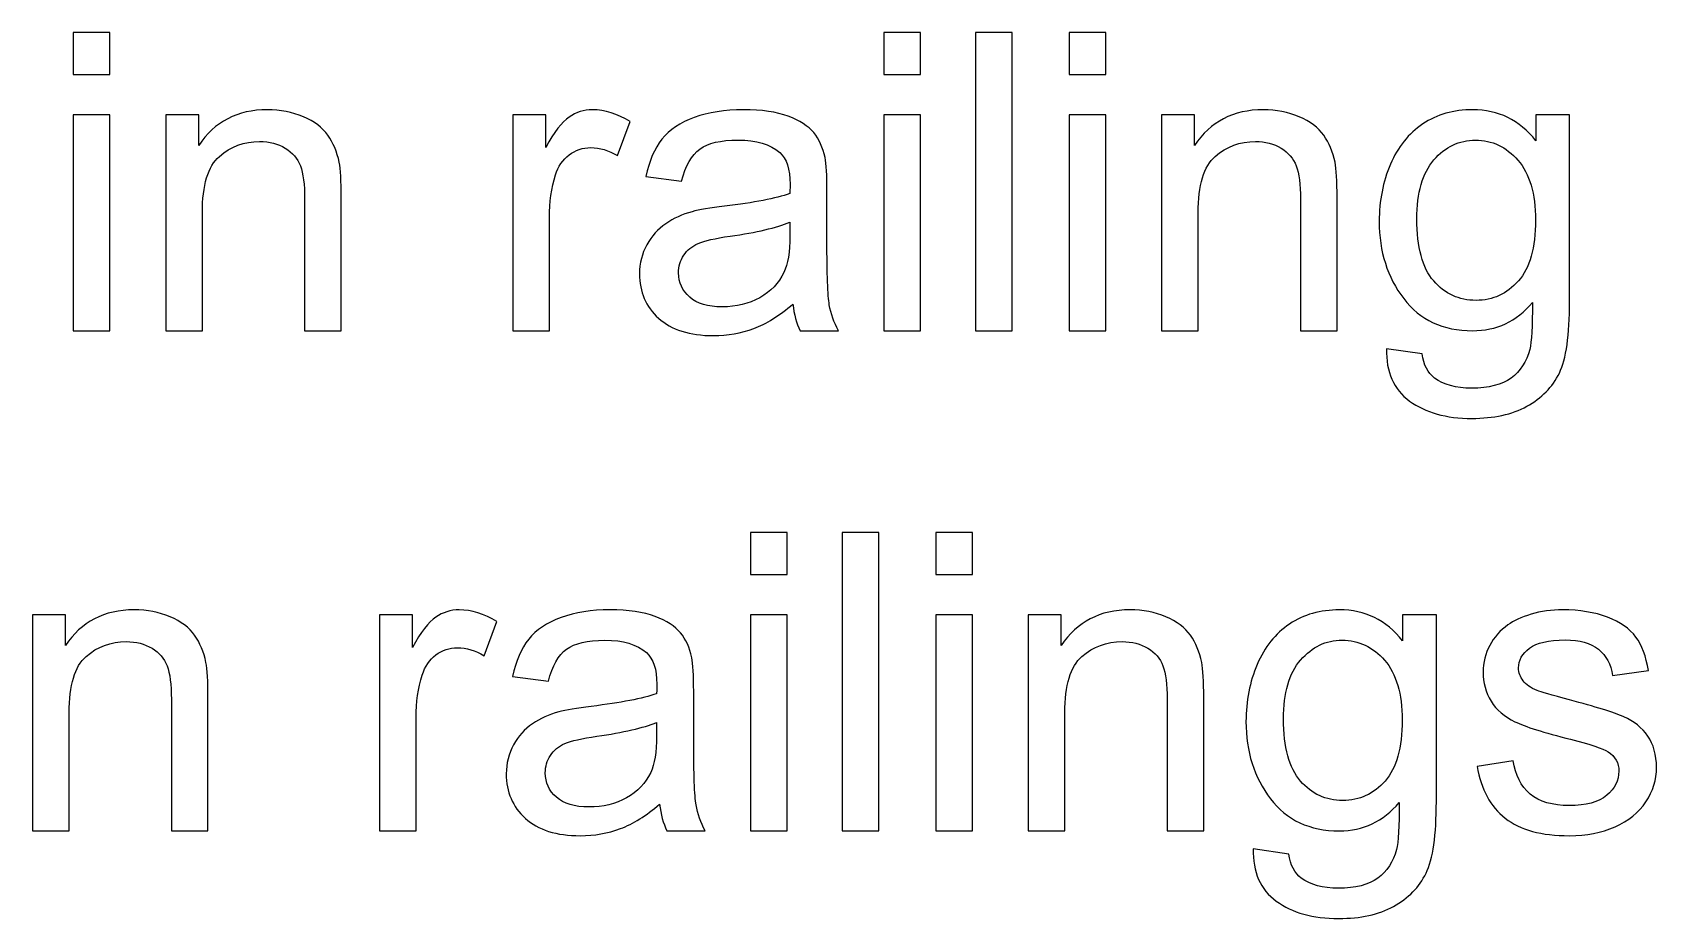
# Model space of a CAD drawing. Header units: centimetres. Extents: x -233 to -82, y 123 to 153.
# Drawn here: x -163.298 to -161.923, y 147.368 to 148.118 of the extents above; entities that cross this region are included whole.
import ezdxf

# ---------------------------------------------------------------- set-up
doc = ezdxf.new("R2010")
doc.units = ezdxf.units.CM
doc.header["$MEASUREMENT"] = 0
doc.layers.add('layer 1', color=7, linetype='Continuous')

msp = doc.modelspace()

# ---------------------------------------------------------------- linework, layer by layer
at = {"layer": 'layer 1'}
for points, knots in [([(-163.26347, 148.08285), (-163.26347, 148.08285), (-163.26347, 148.11845), (-163.26347, 148.11845), (-163.26347, 148.11845), (-163.26347, 148.11845), (-163.23247, 148.11845), (-163.23247, 148.11845), (-163.23247, 148.11845), (-163.23247, 148.11845), (-163.23247, 148.08285), (-163.23247, 148.08285), (-163.23247, 148.08285), (-163.23247, 148.08285), (-163.26347, 148.08285), (-163.26347, 148.08285)], [0, 0, 0, 0, 0.2, 0.2, 0.2, 0.2, 0.4, 0.4, 0.4, 0.4, 0.6, 0.6, 0.6, 0.6, 1, 1, 1, 1]), ([(-162.57717, 148.08285), (-162.57717, 148.08285), (-162.57717, 148.11845), (-162.57717, 148.11845), (-162.57717, 148.11845), (-162.57717, 148.11845), (-162.54617, 148.11845), (-162.54617, 148.11845), (-162.54617, 148.11845), (-162.54617, 148.11845), (-162.54617, 148.08285), (-162.54617, 148.08285), (-162.54617, 148.08285), (-162.54617, 148.08285), (-162.57717, 148.08285), (-162.57717, 148.08285)], [0, 0, 0, 0, 0.2, 0.2, 0.2, 0.2, 0.4, 0.4, 0.4, 0.4, 0.6, 0.6, 0.6, 0.6, 1, 1, 1, 1]), ([(-162.49957, 147.86595), (-162.49957, 147.86595), (-162.49957, 148.11845), (-162.49957, 148.11845), (-162.49957, 148.11845), (-162.49957, 148.11845), (-162.46857, 148.11845), (-162.46857, 148.11845), (-162.46857, 148.11845), (-162.46857, 148.11845), (-162.46857, 147.86595), (-162.46857, 147.86595), (-162.46857, 147.86595), (-162.46857, 147.86595), (-162.49957, 147.86595), (-162.49957, 147.86595)], [0, 0, 0, 0, 0.2, 0.2, 0.2, 0.2, 0.4, 0.4, 0.4, 0.4, 0.6, 0.6, 0.6, 0.6, 1, 1, 1, 1]), ([(-162.42037, 148.08285), (-162.42037, 148.08285), (-162.42037, 148.11845), (-162.42037, 148.11845), (-162.42037, 148.11845), (-162.42037, 148.11845), (-162.38937, 148.11845), (-162.38937, 148.11845), (-162.38937, 148.11845), (-162.38937, 148.11845), (-162.38937, 148.08285), (-162.38937, 148.08285), (-162.38937, 148.08285), (-162.38937, 148.08285), (-162.42037, 148.08285), (-162.42037, 148.08285)], [0, 0, 0, 0, 0.2, 0.2, 0.2, 0.2, 0.4, 0.4, 0.4, 0.4, 0.6, 0.6, 0.6, 0.6, 1, 1, 1, 1]), ([(-163.26347, 147.86595), (-163.26347, 147.86595), (-163.26347, 148.04885), (-163.26347, 148.04885), (-163.26347, 148.04885), (-163.26347, 148.04885), (-163.23247, 148.04885), (-163.23247, 148.04885), (-163.23247, 148.04885), (-163.23247, 148.04885), (-163.23247, 147.86595), (-163.23247, 147.86595), (-163.23247, 147.86595), (-163.23247, 147.86595), (-163.26347, 147.86595), (-163.26347, 147.86595)], [0, 0, 0, 0, 0.2, 0.2, 0.2, 0.2, 0.4, 0.4, 0.4, 0.4, 0.6, 0.6, 0.6, 0.6, 1, 1, 1, 1]), ([(-163.18517, 147.86595), (-163.18517, 147.86595), (-163.18517, 148.04885), (-163.18517, 148.04885), (-163.18517, 148.04885), (-163.18517, 148.04885), (-163.15727, 148.04885), (-163.15727, 148.04885), (-163.15727, 148.04885), (-163.15727, 148.04885), (-163.15727, 148.02285), (-163.15727, 148.02285), (-163.15727, 148.02285), (-163.14387, 148.04295), (-163.12447, 148.05305), (-163.09907, 148.05305), (-163.09907, 148.05305), (-163.08807, 148.05305), (-163.07797, 148.05105), (-163.06867, 148.04715), (-163.06867, 148.04715), (-163.05937, 148.04315), (-163.05247, 148.03795), (-163.04787, 148.03155), (-163.04787, 148.03155), (-163.04337, 148.02505), (-163.04017, 148.01745), (-163.03827, 148.00855), (-163.03827, 148.00855), (-163.03717, 148.00285), (-163.03657, 147.99275), (-163.03657, 147.97845), (-163.03657, 147.97845), (-163.03657, 147.97845), (-163.03657, 147.86595), (-163.03657, 147.86595), (-163.03657, 147.86595), (-163.03657, 147.86595), (-163.06757, 147.86595), (-163.06757, 147.86595), (-163.06757, 147.86595), (-163.06757, 147.86595), (-163.06757, 147.97725), (-163.06757, 147.97725), (-163.06757, 147.97725), (-163.06757, 147.98985), (-163.06877, 147.99925), (-163.07117, 148.00555), (-163.07117, 148.00555), (-163.07357, 148.01185), (-163.07787, 148.01685), (-163.08397, 148.02055), (-163.08397, 148.02055), (-163.09017, 148.02425), (-163.09737, 148.02615), (-163.10567, 148.02615), (-163.10567, 148.02615), (-163.11887, 148.02615), (-163.13027, 148.02195), (-163.13977, 148.01355), (-163.13977, 148.01355), (-163.14937, 148.00515), (-163.15417, 147.98925), (-163.15417, 147.96585), (-163.15417, 147.96585), (-163.15417, 147.96585), (-163.15417, 147.86595), (-163.15417, 147.86595), (-163.15417, 147.86595), (-163.15417, 147.86595), (-163.18517, 147.86595), (-163.18517, 147.86595)], [0, 0, 0, 0, 0.0526316, 0.0526316, 0.0526316, 0.0526316, 0.1052632, 0.1052632, 0.1052632, 0.1052632, 0.1578947, 0.1578947, 0.1578947, 0.1578947, 0.2105263, 0.2105263, 0.2105263, 0.2105263, 0.2631579, 0.2631579, 0.2631579, 0.2631579, 0.3157895, 0.3157895, 0.3157895, 0.3157895, 0.3684211, 0.3684211, 0.3684211, 0.3684211, 0.4210526, 0.4210526, 0.4210526, 0.4210526, 0.4736842, 0.4736842, 0.4736842, 0.4736842, 0.5263158, 0.5263158, 0.5263158, 0.5263158, 0.5789474, 0.5789474, 0.5789474, 0.5789474, 0.6315789, 0.6315789, 0.6315789, 0.6315789, 0.6842105, 0.6842105, 0.6842105, 0.6842105, 0.7368421, 0.7368421, 0.7368421, 0.7368421, 0.7894737, 0.7894737, 0.7894737, 0.7894737, 0.8421053, 0.8421053, 0.8421053, 0.8421053, 0.8947368, 0.8947368, 0.8947368, 0.8947368, 1, 1, 1, 1]), ([(-162.89137, 147.86595), (-162.89137, 147.86595), (-162.89137, 148.04885), (-162.89137, 148.04885), (-162.89137, 148.04885), (-162.89137, 148.04885), (-162.86347, 148.04885), (-162.86347, 148.04885), (-162.86347, 148.04885), (-162.86347, 148.04885), (-162.86347, 148.02115), (-162.86347, 148.02115), (-162.86347, 148.02115), (-162.85637, 148.03415), (-162.84977, 148.04275), (-162.84367, 148.04685), (-162.84367, 148.04685), (-162.83767, 148.05095), (-162.83107, 148.05305), (-162.82387, 148.05305), (-162.82387, 148.05305), (-162.81337, 148.05305), (-162.80277, 148.04975), (-162.79197, 148.04305), (-162.79197, 148.04305), (-162.79197, 148.04305), (-162.80267, 148.01425), (-162.80267, 148.01425), (-162.80267, 148.01425), (-162.81017, 148.01875), (-162.81777, 148.02095), (-162.82537, 148.02095), (-162.82537, 148.02095), (-162.83217, 148.02095), (-162.83827, 148.01895), (-162.84367, 148.01485), (-162.84367, 148.01485), (-162.84907, 148.01075), (-162.85287, 148.00515), (-162.85517, 147.99785), (-162.85517, 147.99785), (-162.85867, 147.98685), (-162.86037, 147.97485), (-162.86037, 147.96175), (-162.86037, 147.96175), (-162.86037, 147.96175), (-162.86037, 147.86595), (-162.86037, 147.86595), (-162.86037, 147.86595), (-162.86037, 147.86595), (-162.89137, 147.86595), (-162.89137, 147.86595)], [0, 0, 0, 0, 0.0714286, 0.0714286, 0.0714286, 0.0714286, 0.1428571, 0.1428571, 0.1428571, 0.1428571, 0.2142857, 0.2142857, 0.2142857, 0.2142857, 0.2857143, 0.2857143, 0.2857143, 0.2857143, 0.3571429, 0.3571429, 0.3571429, 0.3571429, 0.4285714, 0.4285714, 0.4285714, 0.4285714, 0.5, 0.5, 0.5, 0.5, 0.5714286, 0.5714286, 0.5714286, 0.5714286, 0.6428571, 0.6428571, 0.6428571, 0.6428571, 0.7142857, 0.7142857, 0.7142857, 0.7142857, 0.7857143, 0.7857143, 0.7857143, 0.7857143, 0.8571429, 0.8571429, 0.8571429, 0.8571429, 1, 1, 1, 1]), ([(-162.65417, 147.88855), (-162.66567, 147.87875), (-162.67667, 147.87185), (-162.68727, 147.86785), (-162.68727, 147.86785), (-162.69797, 147.86385), (-162.70937, 147.86185), (-162.72147, 147.86185), (-162.72147, 147.86185), (-162.74157, 147.86185), (-162.75707, 147.86675), (-162.76787, 147.87655), (-162.76787, 147.87655), (-162.77867, 147.88635), (-162.78407, 147.89885), (-162.78407, 147.91415), (-162.78407, 147.91415), (-162.78407, 147.92315), (-162.78197, 147.93135), (-162.77787, 147.93875), (-162.77787, 147.93875), (-162.77377, 147.94615), (-162.76847, 147.95205), (-162.76187, 147.95655), (-162.76187, 147.95655), (-162.75527, 147.96105), (-162.74787, 147.96445), (-162.73957, 147.96675), (-162.73957, 147.96675), (-162.73347, 147.96835), (-162.72437, 147.96985), (-162.71207, 147.97135), (-162.71207, 147.97135), (-162.68697, 147.97435), (-162.66857, 147.97795), (-162.65677, 147.98205), (-162.65677, 147.98205), (-162.65667, 147.98635), (-162.65657, 147.98905), (-162.65657, 147.99015), (-162.65657, 147.99015), (-162.65657, 148.00275), (-162.65947, 148.01165), (-162.66537, 148.01685), (-162.66537, 148.01685), (-162.67327, 148.02385), (-162.68507, 148.02735), (-162.70067, 148.02735), (-162.70067, 148.02735), (-162.71527, 148.02735), (-162.72607, 148.02485), (-162.73297, 148.01975), (-162.73297, 148.01975), (-162.73987, 148.01465), (-162.74507, 148.00555), (-162.74837, 147.99255), (-162.74837, 147.99255), (-162.74837, 147.99255), (-162.77867, 147.99665), (-162.77867, 147.99665), (-162.77867, 147.99665), (-162.77597, 148.00965), (-162.77137, 148.02015), (-162.76507, 148.02815), (-162.76507, 148.02815), (-162.75877, 148.03605), (-162.74957, 148.04225), (-162.73767, 148.04655), (-162.73767, 148.04655), (-162.72577, 148.05085), (-162.71187, 148.05305), (-162.69617, 148.05305), (-162.69617, 148.05305), (-162.68057, 148.05305), (-162.66787, 148.05125), (-162.65807, 148.04755), (-162.65807, 148.04755), (-162.64837, 148.04385), (-162.64117, 148.03915), (-162.63657, 148.03365), (-162.63657, 148.03365), (-162.63197, 148.02805), (-162.62877, 148.02105), (-162.62697, 148.01255), (-162.62697, 148.01255), (-162.62587, 148.00725), (-162.62537, 147.99775), (-162.62537, 147.98395), (-162.62537, 147.98395), (-162.62537, 147.98395), (-162.62537, 147.94265), (-162.62537, 147.94265), (-162.62537, 147.94265), (-162.62537, 147.91375), (-162.62467, 147.89555), (-162.62337, 147.88795), (-162.62337, 147.88795), (-162.62207, 147.88025), (-162.61947, 147.87295), (-162.61557, 147.86595), (-162.61557, 147.86595), (-162.61557, 147.86595), (-162.64797, 147.86595), (-162.64797, 147.86595), (-162.64797, 147.86595), (-162.65117, 147.87235), (-162.65327, 147.87985), (-162.65417, 147.88855)], [0, 0, 0, 0, 0.0357143, 0.0357143, 0.0357143, 0.0357143, 0.0714286, 0.0714286, 0.0714286, 0.0714286, 0.1071429, 0.1071429, 0.1071429, 0.1071429, 0.1428571, 0.1428571, 0.1428571, 0.1428571, 0.1785714, 0.1785714, 0.1785714, 0.1785714, 0.2142857, 0.2142857, 0.2142857, 0.2142857, 0.25, 0.25, 0.25, 0.25, 0.2857143, 0.2857143, 0.2857143, 0.2857143, 0.3214286, 0.3214286, 0.3214286, 0.3214286, 0.3571429, 0.3571429, 0.3571429, 0.3571429, 0.3928571, 0.3928571, 0.3928571, 0.3928571, 0.4285714, 0.4285714, 0.4285714, 0.4285714, 0.4642857, 0.4642857, 0.4642857, 0.4642857, 0.5, 0.5, 0.5, 0.5, 0.5357143, 0.5357143, 0.5357143, 0.5357143, 0.5714286, 0.5714286, 0.5714286, 0.5714286, 0.6071429, 0.6071429, 0.6071429, 0.6071429, 0.6428571, 0.6428571, 0.6428571, 0.6428571, 0.6785714, 0.6785714, 0.6785714, 0.6785714, 0.7142857, 0.7142857, 0.7142857, 0.7142857, 0.75, 0.75, 0.75, 0.75, 0.7857143, 0.7857143, 0.7857143, 0.7857143, 0.8214286, 0.8214286, 0.8214286, 0.8214286, 0.8571429, 0.8571429, 0.8571429, 0.8571429, 0.8928571, 0.8928571, 0.8928571, 0.8928571, 0.9285714, 0.9285714, 0.9285714, 0.9285714, 1, 1, 1, 1]), ([(-162.57717, 147.86595), (-162.57717, 147.86595), (-162.57717, 148.04885), (-162.57717, 148.04885), (-162.57717, 148.04885), (-162.57717, 148.04885), (-162.54617, 148.04885), (-162.54617, 148.04885), (-162.54617, 148.04885), (-162.54617, 148.04885), (-162.54617, 147.86595), (-162.54617, 147.86595), (-162.54617, 147.86595), (-162.54617, 147.86595), (-162.57717, 147.86595), (-162.57717, 147.86595)], [0, 0, 0, 0, 0.2, 0.2, 0.2, 0.2, 0.4, 0.4, 0.4, 0.4, 0.6, 0.6, 0.6, 0.6, 1, 1, 1, 1]), ([(-162.42037, 147.86595), (-162.42037, 147.86595), (-162.42037, 148.04885), (-162.42037, 148.04885), (-162.42037, 148.04885), (-162.42037, 148.04885), (-162.38937, 148.04885), (-162.38937, 148.04885), (-162.38937, 148.04885), (-162.38937, 148.04885), (-162.38937, 147.86595), (-162.38937, 147.86595), (-162.38937, 147.86595), (-162.38937, 147.86595), (-162.42037, 147.86595), (-162.42037, 147.86595)], [0, 0, 0, 0, 0.2, 0.2, 0.2, 0.2, 0.4, 0.4, 0.4, 0.4, 0.6, 0.6, 0.6, 0.6, 1, 1, 1, 1]), ([(-162.34207, 147.86595), (-162.34207, 147.86595), (-162.34207, 148.04885), (-162.34207, 148.04885), (-162.34207, 148.04885), (-162.34207, 148.04885), (-162.31417, 148.04885), (-162.31417, 148.04885), (-162.31417, 148.04885), (-162.31417, 148.04885), (-162.31417, 148.02285), (-162.31417, 148.02285), (-162.31417, 148.02285), (-162.30077, 148.04295), (-162.28137, 148.05305), (-162.25597, 148.05305), (-162.25597, 148.05305), (-162.24497, 148.05305), (-162.23487, 148.05105), (-162.22557, 148.04715), (-162.22557, 148.04715), (-162.21627, 148.04315), (-162.20937, 148.03795), (-162.20477, 148.03155), (-162.20477, 148.03155), (-162.20027, 148.02505), (-162.19707, 148.01745), (-162.19517, 148.00855), (-162.19517, 148.00855), (-162.19407, 148.00285), (-162.19347, 147.99275), (-162.19347, 147.97845), (-162.19347, 147.97845), (-162.19347, 147.97845), (-162.19347, 147.86595), (-162.19347, 147.86595), (-162.19347, 147.86595), (-162.19347, 147.86595), (-162.22447, 147.86595), (-162.22447, 147.86595), (-162.22447, 147.86595), (-162.22447, 147.86595), (-162.22447, 147.97725), (-162.22447, 147.97725), (-162.22447, 147.97725), (-162.22447, 147.98985), (-162.22567, 147.99925), (-162.22807, 148.00555), (-162.22807, 148.00555), (-162.23047, 148.01185), (-162.23477, 148.01685), (-162.24087, 148.02055), (-162.24087, 148.02055), (-162.24707, 148.02425), (-162.25427, 148.02615), (-162.26257, 148.02615), (-162.26257, 148.02615), (-162.27577, 148.02615), (-162.28717, 148.02195), (-162.29667, 148.01355), (-162.29667, 148.01355), (-162.30627, 148.00515), (-162.31107, 147.98925), (-162.31107, 147.96585), (-162.31107, 147.96585), (-162.31107, 147.96585), (-162.31107, 147.86595), (-162.31107, 147.86595), (-162.31107, 147.86595), (-162.31107, 147.86595), (-162.34207, 147.86595), (-162.34207, 147.86595)], [0, 0, 0, 0, 0.0526316, 0.0526316, 0.0526316, 0.0526316, 0.1052632, 0.1052632, 0.1052632, 0.1052632, 0.1578947, 0.1578947, 0.1578947, 0.1578947, 0.2105263, 0.2105263, 0.2105263, 0.2105263, 0.2631579, 0.2631579, 0.2631579, 0.2631579, 0.3157895, 0.3157895, 0.3157895, 0.3157895, 0.3684211, 0.3684211, 0.3684211, 0.3684211, 0.4210526, 0.4210526, 0.4210526, 0.4210526, 0.4736842, 0.4736842, 0.4736842, 0.4736842, 0.5263158, 0.5263158, 0.5263158, 0.5263158, 0.5789474, 0.5789474, 0.5789474, 0.5789474, 0.6315789, 0.6315789, 0.6315789, 0.6315789, 0.6842105, 0.6842105, 0.6842105, 0.6842105, 0.7368421, 0.7368421, 0.7368421, 0.7368421, 0.7894737, 0.7894737, 0.7894737, 0.7894737, 0.8421053, 0.8421053, 0.8421053, 0.8421053, 0.8947368, 0.8947368, 0.8947368, 0.8947368, 1, 1, 1, 1]), ([(-162.15157, 147.85075), (-162.15157, 147.85075), (-162.12147, 147.84635), (-162.12147, 147.84635), (-162.12147, 147.84635), (-162.12017, 147.83705), (-162.11667, 147.83025), (-162.11097, 147.82595), (-162.11097, 147.82595), (-162.10327, 147.82025), (-162.09277, 147.81735), (-162.07947, 147.81735), (-162.07947, 147.81735), (-162.06507, 147.81735), (-162.05397, 147.82025), (-162.04617, 147.82595), (-162.04617, 147.82595), (-162.03837, 147.83165), (-162.03307, 147.83975), (-162.03037, 147.85015), (-162.03037, 147.85015), (-162.02877, 147.85645), (-162.02797, 147.86965), (-162.02807, 147.88985), (-162.02807, 147.88985), (-162.04157, 147.87395), (-162.05847, 147.86595), (-162.07877, 147.86595), (-162.07877, 147.86595), (-162.10387, 147.86595), (-162.12337, 147.87505), (-162.13707, 147.89315), (-162.13707, 147.89315), (-162.15087, 147.91125), (-162.15777, 147.93305), (-162.15777, 147.95845), (-162.15777, 147.95845), (-162.15777, 147.97595), (-162.15457, 147.99205), (-162.14827, 148.00685), (-162.14827, 148.00685), (-162.14197, 148.02155), (-162.13287, 148.03295), (-162.12087, 148.04105), (-162.12087, 148.04105), (-162.10887, 148.04905), (-162.09477, 148.05305), (-162.07857, 148.05305), (-162.07857, 148.05305), (-162.05697, 148.05305), (-162.03917, 148.04435), (-162.02517, 148.02685), (-162.02517, 148.02685), (-162.02517, 148.02685), (-162.02517, 148.04885), (-162.02517, 148.04885), (-162.02517, 148.04885), (-162.02517, 148.04885), (-161.99657, 148.04885), (-161.99657, 148.04885), (-161.99657, 148.04885), (-161.99657, 148.04885), (-161.99657, 147.89075), (-161.99657, 147.89075), (-161.99657, 147.89075), (-161.99657, 147.86225), (-161.99947, 147.84205), (-162.00527, 147.83015), (-162.00527, 147.83015), (-162.01107, 147.81825), (-162.02027, 147.80895), (-162.03277, 147.80205), (-162.03277, 147.80205), (-162.04537, 147.79515), (-162.06087, 147.79175), (-162.07927, 147.79175), (-162.07927, 147.79175), (-162.10107, 147.79175), (-162.11867, 147.79665), (-162.13207, 147.80645), (-162.13207, 147.80645), (-162.14557, 147.81625), (-162.15207, 147.83105), (-162.15157, 147.85075)], [0, 0, 0, 0, 0.0454545, 0.0454545, 0.0454545, 0.0454545, 0.0909091, 0.0909091, 0.0909091, 0.0909091, 0.1363636, 0.1363636, 0.1363636, 0.1363636, 0.1818182, 0.1818182, 0.1818182, 0.1818182, 0.2272727, 0.2272727, 0.2272727, 0.2272727, 0.2727273, 0.2727273, 0.2727273, 0.2727273, 0.3181818, 0.3181818, 0.3181818, 0.3181818, 0.3636364, 0.3636364, 0.3636364, 0.3636364, 0.4090909, 0.4090909, 0.4090909, 0.4090909, 0.4545455, 0.4545455, 0.4545455, 0.4545455, 0.5, 0.5, 0.5, 0.5, 0.5454545, 0.5454545, 0.5454545, 0.5454545, 0.5909091, 0.5909091, 0.5909091, 0.5909091, 0.6363636, 0.6363636, 0.6363636, 0.6363636, 0.6818182, 0.6818182, 0.6818182, 0.6818182, 0.7272727, 0.7272727, 0.7272727, 0.7272727, 0.7727273, 0.7727273, 0.7727273, 0.7727273, 0.8181818, 0.8181818, 0.8181818, 0.8181818, 0.8636364, 0.8636364, 0.8636364, 0.8636364, 0.9090909, 0.9090909, 0.9090909, 0.9090909, 1, 1, 1, 1]), ([(-162.12597, 147.96065), (-162.12597, 147.93665), (-162.12117, 147.91915), (-162.11167, 147.90815), (-162.11167, 147.90815), (-162.10217, 147.89715), (-162.09017, 147.89165), (-162.07577, 147.89165), (-162.07577, 147.89165), (-162.06157, 147.89165), (-162.04967, 147.89715), (-162.03997, 147.90815), (-162.03997, 147.90815), (-162.03027, 147.91905), (-162.02547, 147.93625), (-162.02547, 147.95965), (-162.02547, 147.95965), (-162.02547, 147.98205), (-162.03047, 147.99895), (-162.04037, 148.01035), (-162.04037, 148.01035), (-162.05027, 148.02165), (-162.06227, 148.02735), (-162.07637, 148.02735), (-162.07637, 148.02735), (-162.09007, 148.02735), (-162.10177, 148.02175), (-162.11147, 148.01055), (-162.11147, 148.01055), (-162.12117, 147.99935), (-162.12597, 147.98275), (-162.12597, 147.96065)], [0, 0, 0, 0, 0.1111111, 0.1111111, 0.1111111, 0.1111111, 0.2222222, 0.2222222, 0.2222222, 0.2222222, 0.3333333, 0.3333333, 0.3333333, 0.3333333, 0.4444444, 0.4444444, 0.4444444, 0.4444444, 0.5555556, 0.5555556, 0.5555556, 0.5555556, 0.6666667, 0.6666667, 0.6666667, 0.6666667, 0.7777778, 0.7777778, 0.7777778, 0.7777778, 1, 1, 1, 1]), ([(-162.65677, 147.95775), (-162.66797, 147.95315), (-162.68487, 147.94925), (-162.70737, 147.94605), (-162.70737, 147.94605), (-162.72007, 147.94415), (-162.72907, 147.94215), (-162.73437, 147.93985), (-162.73437, 147.93985), (-162.73967, 147.93755), (-162.74377, 147.93425), (-162.74667, 147.92985), (-162.74667, 147.92985), (-162.74957, 147.92535), (-162.75097, 147.92045), (-162.75097, 147.91505), (-162.75097, 147.91505), (-162.75097, 147.90675), (-162.74787, 147.89995), (-162.74157, 147.89445), (-162.74157, 147.89445), (-162.73527, 147.88895), (-162.72617, 147.88615), (-162.71407, 147.88615), (-162.71407, 147.88615), (-162.70217, 147.88615), (-162.69147, 147.88875), (-162.68217, 147.89395), (-162.68217, 147.89395), (-162.67287, 147.89915), (-162.66607, 147.90625), (-162.66177, 147.91535), (-162.66177, 147.91535), (-162.65847, 147.92235), (-162.65677, 147.93265), (-162.65677, 147.94635), (-162.65677, 147.94635), (-162.65677, 147.94635), (-162.65677, 147.95775), (-162.65677, 147.95775)], [0, 0, 0, 0, 0.0909091, 0.0909091, 0.0909091, 0.0909091, 0.1818182, 0.1818182, 0.1818182, 0.1818182, 0.2727273, 0.2727273, 0.2727273, 0.2727273, 0.3636364, 0.3636364, 0.3636364, 0.3636364, 0.4545455, 0.4545455, 0.4545455, 0.4545455, 0.5454545, 0.5454545, 0.5454545, 0.5454545, 0.6363636, 0.6363636, 0.6363636, 0.6363636, 0.7272727, 0.7272727, 0.7272727, 0.7272727, 0.8181818, 0.8181818, 0.8181818, 0.8181818, 1, 1, 1, 1]), ([(-162.69, 147.65951), (-162.69, 147.65951), (-162.69, 147.69511), (-162.69, 147.69511), (-162.69, 147.69511), (-162.69, 147.69511), (-162.659, 147.69511), (-162.659, 147.69511), (-162.659, 147.69511), (-162.659, 147.69511), (-162.659, 147.65951), (-162.659, 147.65951), (-162.659, 147.65951), (-162.659, 147.65951), (-162.69, 147.65951), (-162.69, 147.65951)], [0, 0, 0, 0, 0.2, 0.2, 0.2, 0.2, 0.4, 0.4, 0.4, 0.4, 0.6, 0.6, 0.6, 0.6, 1, 1, 1, 1]), ([(-162.6124, 147.44261), (-162.6124, 147.44261), (-162.6124, 147.69511), (-162.6124, 147.69511), (-162.6124, 147.69511), (-162.6124, 147.69511), (-162.5814, 147.69511), (-162.5814, 147.69511), (-162.5814, 147.69511), (-162.5814, 147.69511), (-162.5814, 147.44261), (-162.5814, 147.44261), (-162.5814, 147.44261), (-162.5814, 147.44261), (-162.6124, 147.44261), (-162.6124, 147.44261)], [0, 0, 0, 0, 0.2, 0.2, 0.2, 0.2, 0.4, 0.4, 0.4, 0.4, 0.6, 0.6, 0.6, 0.6, 1, 1, 1, 1]), ([(-162.5332, 147.65951), (-162.5332, 147.65951), (-162.5332, 147.69511), (-162.5332, 147.69511), (-162.5332, 147.69511), (-162.5332, 147.69511), (-162.5022, 147.69511), (-162.5022, 147.69511), (-162.5022, 147.69511), (-162.5022, 147.69511), (-162.5022, 147.65951), (-162.5022, 147.65951), (-162.5022, 147.65951), (-162.5022, 147.65951), (-162.5332, 147.65951), (-162.5332, 147.65951)], [0, 0, 0, 0, 0.2, 0.2, 0.2, 0.2, 0.4, 0.4, 0.4, 0.4, 0.6, 0.6, 0.6, 0.6, 1, 1, 1, 1]), ([(-163.298, 147.44261), (-163.298, 147.44261), (-163.298, 147.62551), (-163.298, 147.62551), (-163.298, 147.62551), (-163.298, 147.62551), (-163.2701, 147.62551), (-163.2701, 147.62551), (-163.2701, 147.62551), (-163.2701, 147.62551), (-163.2701, 147.59951), (-163.2701, 147.59951), (-163.2701, 147.59951), (-163.2567, 147.61961), (-163.2373, 147.62971), (-163.2119, 147.62971), (-163.2119, 147.62971), (-163.2009, 147.62971), (-163.1908, 147.62771), (-163.1815, 147.62381), (-163.1815, 147.62381), (-163.1722, 147.61981), (-163.1653, 147.61461), (-163.1607, 147.60821), (-163.1607, 147.60821), (-163.1562, 147.60171), (-163.153, 147.59411), (-163.1511, 147.58521), (-163.1511, 147.58521), (-163.15, 147.57951), (-163.1494, 147.56941), (-163.1494, 147.55511), (-163.1494, 147.55511), (-163.1494, 147.55511), (-163.1494, 147.44261), (-163.1494, 147.44261), (-163.1494, 147.44261), (-163.1494, 147.44261), (-163.1804, 147.44261), (-163.1804, 147.44261), (-163.1804, 147.44261), (-163.1804, 147.44261), (-163.1804, 147.55391), (-163.1804, 147.55391), (-163.1804, 147.55391), (-163.1804, 147.56651), (-163.1816, 147.57591), (-163.184, 147.58221), (-163.184, 147.58221), (-163.1864, 147.58851), (-163.1907, 147.59351), (-163.1968, 147.59721), (-163.1968, 147.59721), (-163.203, 147.60091), (-163.2102, 147.60281), (-163.2185, 147.60281), (-163.2185, 147.60281), (-163.2317, 147.60281), (-163.2431, 147.59861), (-163.2526, 147.59021), (-163.2526, 147.59021), (-163.2622, 147.58181), (-163.267, 147.56591), (-163.267, 147.54251), (-163.267, 147.54251), (-163.267, 147.54251), (-163.267, 147.44261), (-163.267, 147.44261), (-163.267, 147.44261), (-163.267, 147.44261), (-163.298, 147.44261), (-163.298, 147.44261)], [0, 0, 0, 0, 0.0526316, 0.0526316, 0.0526316, 0.0526316, 0.1052632, 0.1052632, 0.1052632, 0.1052632, 0.1578947, 0.1578947, 0.1578947, 0.1578947, 0.2105263, 0.2105263, 0.2105263, 0.2105263, 0.2631579, 0.2631579, 0.2631579, 0.2631579, 0.3157895, 0.3157895, 0.3157895, 0.3157895, 0.3684211, 0.3684211, 0.3684211, 0.3684211, 0.4210526, 0.4210526, 0.4210526, 0.4210526, 0.4736842, 0.4736842, 0.4736842, 0.4736842, 0.5263158, 0.5263158, 0.5263158, 0.5263158, 0.5789474, 0.5789474, 0.5789474, 0.5789474, 0.6315789, 0.6315789, 0.6315789, 0.6315789, 0.6842105, 0.6842105, 0.6842105, 0.6842105, 0.7368421, 0.7368421, 0.7368421, 0.7368421, 0.7894737, 0.7894737, 0.7894737, 0.7894737, 0.8421053, 0.8421053, 0.8421053, 0.8421053, 0.8947368, 0.8947368, 0.8947368, 0.8947368, 1, 1, 1, 1]), ([(-163.0042, 147.44261), (-163.0042, 147.44261), (-163.0042, 147.62551), (-163.0042, 147.62551), (-163.0042, 147.62551), (-163.0042, 147.62551), (-162.9763, 147.62551), (-162.9763, 147.62551), (-162.9763, 147.62551), (-162.9763, 147.62551), (-162.9763, 147.59781), (-162.9763, 147.59781), (-162.9763, 147.59781), (-162.9692, 147.61081), (-162.9626, 147.61941), (-162.9565, 147.62351), (-162.9565, 147.62351), (-162.9505, 147.62761), (-162.9439, 147.62971), (-162.9367, 147.62971), (-162.9367, 147.62971), (-162.9262, 147.62971), (-162.9156, 147.62641), (-162.9048, 147.61971), (-162.9048, 147.61971), (-162.9048, 147.61971), (-162.9155, 147.59091), (-162.9155, 147.59091), (-162.9155, 147.59091), (-162.923, 147.59541), (-162.9306, 147.59761), (-162.9382, 147.59761), (-162.9382, 147.59761), (-162.945, 147.59761), (-162.9511, 147.59561), (-162.9565, 147.59151), (-162.9565, 147.59151), (-162.9619, 147.58741), (-162.9657, 147.58181), (-162.968, 147.57451), (-162.968, 147.57451), (-162.9715, 147.56351), (-162.9732, 147.55151), (-162.9732, 147.53841), (-162.9732, 147.53841), (-162.9732, 147.53841), (-162.9732, 147.44261), (-162.9732, 147.44261), (-162.9732, 147.44261), (-162.9732, 147.44261), (-163.0042, 147.44261), (-163.0042, 147.44261)], [0, 0, 0, 0, 0.0714286, 0.0714286, 0.0714286, 0.0714286, 0.1428571, 0.1428571, 0.1428571, 0.1428571, 0.2142857, 0.2142857, 0.2142857, 0.2142857, 0.2857143, 0.2857143, 0.2857143, 0.2857143, 0.3571429, 0.3571429, 0.3571429, 0.3571429, 0.4285714, 0.4285714, 0.4285714, 0.4285714, 0.5, 0.5, 0.5, 0.5, 0.5714286, 0.5714286, 0.5714286, 0.5714286, 0.6428571, 0.6428571, 0.6428571, 0.6428571, 0.7142857, 0.7142857, 0.7142857, 0.7142857, 0.7857143, 0.7857143, 0.7857143, 0.7857143, 0.8571429, 0.8571429, 0.8571429, 0.8571429, 1, 1, 1, 1]), ([(-162.767, 147.46521), (-162.7785, 147.45541), (-162.7895, 147.44851), (-162.8001, 147.44451), (-162.8001, 147.44451), (-162.8108, 147.44051), (-162.8222, 147.43851), (-162.8343, 147.43851), (-162.8343, 147.43851), (-162.8544, 147.43851), (-162.8699, 147.44341), (-162.8807, 147.45321), (-162.8807, 147.45321), (-162.8915, 147.46301), (-162.8969, 147.47551), (-162.8969, 147.49081), (-162.8969, 147.49081), (-162.8969, 147.49981), (-162.8948, 147.50801), (-162.8907, 147.51541), (-162.8907, 147.51541), (-162.8866, 147.52281), (-162.8813, 147.52871), (-162.8747, 147.53321), (-162.8747, 147.53321), (-162.8681, 147.53771), (-162.8607, 147.54111), (-162.8524, 147.54341), (-162.8524, 147.54341), (-162.8463, 147.54501), (-162.8372, 147.54651), (-162.8249, 147.54801), (-162.8249, 147.54801), (-162.7998, 147.55101), (-162.7814, 147.55461), (-162.7696, 147.55871), (-162.7696, 147.55871), (-162.7695, 147.56301), (-162.7694, 147.56571), (-162.7694, 147.56681), (-162.7694, 147.56681), (-162.7694, 147.57941), (-162.7723, 147.58831), (-162.7782, 147.59351), (-162.7782, 147.59351), (-162.7861, 147.60051), (-162.7979, 147.60401), (-162.8135, 147.60401), (-162.8135, 147.60401), (-162.8281, 147.60401), (-162.8389, 147.60151), (-162.8458, 147.59641), (-162.8458, 147.59641), (-162.8527, 147.59131), (-162.8579, 147.58221), (-162.8612, 147.56921), (-162.8612, 147.56921), (-162.8612, 147.56921), (-162.8915, 147.57331), (-162.8915, 147.57331), (-162.8915, 147.57331), (-162.8888, 147.58631), (-162.8842, 147.59681), (-162.8779, 147.60481), (-162.8779, 147.60481), (-162.8716, 147.61271), (-162.8624, 147.61891), (-162.8505, 147.62321), (-162.8505, 147.62321), (-162.8386, 147.62751), (-162.8247, 147.62971), (-162.809, 147.62971), (-162.809, 147.62971), (-162.7934, 147.62971), (-162.7807, 147.62791), (-162.7709, 147.62421), (-162.7709, 147.62421), (-162.7612, 147.62051), (-162.754, 147.61581), (-162.7494, 147.61031), (-162.7494, 147.61031), (-162.7448, 147.60471), (-162.7416, 147.59771), (-162.7398, 147.58921), (-162.7398, 147.58921), (-162.7387, 147.58391), (-162.7382, 147.57441), (-162.7382, 147.56061), (-162.7382, 147.56061), (-162.7382, 147.56061), (-162.7382, 147.51931), (-162.7382, 147.51931), (-162.7382, 147.51931), (-162.7382, 147.49041), (-162.7375, 147.47221), (-162.7362, 147.46461), (-162.7362, 147.46461), (-162.7349, 147.45691), (-162.7323, 147.44961), (-162.7284, 147.44261), (-162.7284, 147.44261), (-162.7284, 147.44261), (-162.7608, 147.44261), (-162.7608, 147.44261), (-162.7608, 147.44261), (-162.764, 147.44901), (-162.7661, 147.45651), (-162.767, 147.46521)], [0, 0, 0, 0, 0.0357143, 0.0357143, 0.0357143, 0.0357143, 0.0714286, 0.0714286, 0.0714286, 0.0714286, 0.1071429, 0.1071429, 0.1071429, 0.1071429, 0.1428571, 0.1428571, 0.1428571, 0.1428571, 0.1785714, 0.1785714, 0.1785714, 0.1785714, 0.2142857, 0.2142857, 0.2142857, 0.2142857, 0.25, 0.25, 0.25, 0.25, 0.2857143, 0.2857143, 0.2857143, 0.2857143, 0.3214286, 0.3214286, 0.3214286, 0.3214286, 0.3571429, 0.3571429, 0.3571429, 0.3571429, 0.3928571, 0.3928571, 0.3928571, 0.3928571, 0.4285714, 0.4285714, 0.4285714, 0.4285714, 0.4642857, 0.4642857, 0.4642857, 0.4642857, 0.5, 0.5, 0.5, 0.5, 0.5357143, 0.5357143, 0.5357143, 0.5357143, 0.5714286, 0.5714286, 0.5714286, 0.5714286, 0.6071429, 0.6071429, 0.6071429, 0.6071429, 0.6428571, 0.6428571, 0.6428571, 0.6428571, 0.6785714, 0.6785714, 0.6785714, 0.6785714, 0.7142857, 0.7142857, 0.7142857, 0.7142857, 0.75, 0.75, 0.75, 0.75, 0.7857143, 0.7857143, 0.7857143, 0.7857143, 0.8214286, 0.8214286, 0.8214286, 0.8214286, 0.8571429, 0.8571429, 0.8571429, 0.8571429, 0.8928571, 0.8928571, 0.8928571, 0.8928571, 0.9285714, 0.9285714, 0.9285714, 0.9285714, 1, 1, 1, 1]), ([(-162.69, 147.44261), (-162.69, 147.44261), (-162.69, 147.62551), (-162.69, 147.62551), (-162.69, 147.62551), (-162.69, 147.62551), (-162.659, 147.62551), (-162.659, 147.62551), (-162.659, 147.62551), (-162.659, 147.62551), (-162.659, 147.44261), (-162.659, 147.44261), (-162.659, 147.44261), (-162.659, 147.44261), (-162.69, 147.44261), (-162.69, 147.44261)], [0, 0, 0, 0, 0.2, 0.2, 0.2, 0.2, 0.4, 0.4, 0.4, 0.4, 0.6, 0.6, 0.6, 0.6, 1, 1, 1, 1]), ([(-162.5332, 147.44261), (-162.5332, 147.44261), (-162.5332, 147.62551), (-162.5332, 147.62551), (-162.5332, 147.62551), (-162.5332, 147.62551), (-162.5022, 147.62551), (-162.5022, 147.62551), (-162.5022, 147.62551), (-162.5022, 147.62551), (-162.5022, 147.44261), (-162.5022, 147.44261), (-162.5022, 147.44261), (-162.5022, 147.44261), (-162.5332, 147.44261), (-162.5332, 147.44261)], [0, 0, 0, 0, 0.2, 0.2, 0.2, 0.2, 0.4, 0.4, 0.4, 0.4, 0.6, 0.6, 0.6, 0.6, 1, 1, 1, 1]), ([(-162.4549, 147.44261), (-162.4549, 147.44261), (-162.4549, 147.62551), (-162.4549, 147.62551), (-162.4549, 147.62551), (-162.4549, 147.62551), (-162.427, 147.62551), (-162.427, 147.62551), (-162.427, 147.62551), (-162.427, 147.62551), (-162.427, 147.59951), (-162.427, 147.59951), (-162.427, 147.59951), (-162.4136, 147.61961), (-162.3942, 147.62971), (-162.3688, 147.62971), (-162.3688, 147.62971), (-162.3578, 147.62971), (-162.3477, 147.62771), (-162.3384, 147.62381), (-162.3384, 147.62381), (-162.3291, 147.61981), (-162.3222, 147.61461), (-162.3176, 147.60821), (-162.3176, 147.60821), (-162.3131, 147.60171), (-162.3099, 147.59411), (-162.308, 147.58521), (-162.308, 147.58521), (-162.3069, 147.57951), (-162.3063, 147.56941), (-162.3063, 147.55511), (-162.3063, 147.55511), (-162.3063, 147.55511), (-162.3063, 147.44261), (-162.3063, 147.44261), (-162.3063, 147.44261), (-162.3063, 147.44261), (-162.3373, 147.44261), (-162.3373, 147.44261), (-162.3373, 147.44261), (-162.3373, 147.44261), (-162.3373, 147.55391), (-162.3373, 147.55391), (-162.3373, 147.55391), (-162.3373, 147.56651), (-162.3385, 147.57591), (-162.3409, 147.58221), (-162.3409, 147.58221), (-162.3433, 147.58851), (-162.3476, 147.59351), (-162.3537, 147.59721), (-162.3537, 147.59721), (-162.3599, 147.60091), (-162.3671, 147.60281), (-162.3754, 147.60281), (-162.3754, 147.60281), (-162.3886, 147.60281), (-162.4, 147.59861), (-162.4095, 147.59021), (-162.4095, 147.59021), (-162.4191, 147.58181), (-162.4239, 147.56591), (-162.4239, 147.54251), (-162.4239, 147.54251), (-162.4239, 147.54251), (-162.4239, 147.44261), (-162.4239, 147.44261), (-162.4239, 147.44261), (-162.4239, 147.44261), (-162.4549, 147.44261), (-162.4549, 147.44261)], [0, 0, 0, 0, 0.0526316, 0.0526316, 0.0526316, 0.0526316, 0.1052632, 0.1052632, 0.1052632, 0.1052632, 0.1578947, 0.1578947, 0.1578947, 0.1578947, 0.2105263, 0.2105263, 0.2105263, 0.2105263, 0.2631579, 0.2631579, 0.2631579, 0.2631579, 0.3157895, 0.3157895, 0.3157895, 0.3157895, 0.3684211, 0.3684211, 0.3684211, 0.3684211, 0.4210526, 0.4210526, 0.4210526, 0.4210526, 0.4736842, 0.4736842, 0.4736842, 0.4736842, 0.5263158, 0.5263158, 0.5263158, 0.5263158, 0.5789474, 0.5789474, 0.5789474, 0.5789474, 0.6315789, 0.6315789, 0.6315789, 0.6315789, 0.6842105, 0.6842105, 0.6842105, 0.6842105, 0.7368421, 0.7368421, 0.7368421, 0.7368421, 0.7894737, 0.7894737, 0.7894737, 0.7894737, 0.8421053, 0.8421053, 0.8421053, 0.8421053, 0.8947368, 0.8947368, 0.8947368, 0.8947368, 1, 1, 1, 1]), ([(-162.2644, 147.42741), (-162.2644, 147.42741), (-162.2343, 147.42301), (-162.2343, 147.42301), (-162.2343, 147.42301), (-162.233, 147.41371), (-162.2295, 147.40691), (-162.2238, 147.40261), (-162.2238, 147.40261), (-162.2161, 147.39691), (-162.2056, 147.39401), (-162.1923, 147.39401), (-162.1923, 147.39401), (-162.1779, 147.39401), (-162.1668, 147.39691), (-162.159, 147.40261), (-162.159, 147.40261), (-162.1512, 147.40831), (-162.1459, 147.41641), (-162.1432, 147.42681), (-162.1432, 147.42681), (-162.1416, 147.43311), (-162.1408, 147.44631), (-162.1409, 147.46651), (-162.1409, 147.46651), (-162.1544, 147.45061), (-162.1713, 147.44261), (-162.1916, 147.44261), (-162.1916, 147.44261), (-162.2167, 147.44261), (-162.2362, 147.45171), (-162.2499, 147.46981), (-162.2499, 147.46981), (-162.2637, 147.48791), (-162.2706, 147.50971), (-162.2706, 147.53511), (-162.2706, 147.53511), (-162.2706, 147.55261), (-162.2674, 147.56871), (-162.2611, 147.58351), (-162.2611, 147.58351), (-162.2548, 147.59821), (-162.2457, 147.60961), (-162.2337, 147.61771), (-162.2337, 147.61771), (-162.2217, 147.62571), (-162.2076, 147.62971), (-162.1914, 147.62971), (-162.1914, 147.62971), (-162.1698, 147.62971), (-162.152, 147.62101), (-162.138, 147.60351), (-162.138, 147.60351), (-162.138, 147.60351), (-162.138, 147.62551), (-162.138, 147.62551), (-162.138, 147.62551), (-162.138, 147.62551), (-162.1094, 147.62551), (-162.1094, 147.62551), (-162.1094, 147.62551), (-162.1094, 147.62551), (-162.1094, 147.46741), (-162.1094, 147.46741), (-162.1094, 147.46741), (-162.1094, 147.43891), (-162.1123, 147.41871), (-162.1181, 147.40681), (-162.1181, 147.40681), (-162.1239, 147.39491), (-162.1331, 147.38561), (-162.1456, 147.37871), (-162.1456, 147.37871), (-162.1582, 147.37181), (-162.1737, 147.36841), (-162.1921, 147.36841), (-162.1921, 147.36841), (-162.2139, 147.36841), (-162.2315, 147.37331), (-162.2449, 147.38311), (-162.2449, 147.38311), (-162.2584, 147.39291), (-162.2649, 147.40771), (-162.2644, 147.42741)], [0, 0, 0, 0, 0.0454545, 0.0454545, 0.0454545, 0.0454545, 0.0909091, 0.0909091, 0.0909091, 0.0909091, 0.1363636, 0.1363636, 0.1363636, 0.1363636, 0.1818182, 0.1818182, 0.1818182, 0.1818182, 0.2272727, 0.2272727, 0.2272727, 0.2272727, 0.2727273, 0.2727273, 0.2727273, 0.2727273, 0.3181818, 0.3181818, 0.3181818, 0.3181818, 0.3636364, 0.3636364, 0.3636364, 0.3636364, 0.4090909, 0.4090909, 0.4090909, 0.4090909, 0.4545455, 0.4545455, 0.4545455, 0.4545455, 0.5, 0.5, 0.5, 0.5, 0.5454545, 0.5454545, 0.5454545, 0.5454545, 0.5909091, 0.5909091, 0.5909091, 0.5909091, 0.6363636, 0.6363636, 0.6363636, 0.6363636, 0.6818182, 0.6818182, 0.6818182, 0.6818182, 0.7272727, 0.7272727, 0.7272727, 0.7272727, 0.7727273, 0.7727273, 0.7727273, 0.7727273, 0.8181818, 0.8181818, 0.8181818, 0.8181818, 0.8636364, 0.8636364, 0.8636364, 0.8636364, 0.9090909, 0.9090909, 0.9090909, 0.9090909, 1, 1, 1, 1]), ([(-162.0749, 147.49721), (-162.0749, 147.49721), (-162.0443, 147.50201), (-162.0443, 147.50201), (-162.0443, 147.50201), (-162.0426, 147.48971), (-162.0378, 147.48031), (-162.0299, 147.47381), (-162.0299, 147.47381), (-162.022, 147.46731), (-162.011, 147.46401), (-161.9969, 147.46401), (-161.9969, 147.46401), (-161.9827, 147.46401), (-161.9721, 147.46691), (-161.9652, 147.47271), (-161.9652, 147.47271), (-161.9583, 147.47851), (-161.9549, 147.48531), (-161.9549, 147.49311), (-161.9549, 147.49311), (-161.9549, 147.50011), (-161.9579, 147.50561), (-161.964, 147.50961), (-161.964, 147.50961), (-161.9683, 147.51231), (-161.9788, 147.51581), (-161.9957, 147.52011), (-161.9957, 147.52011), (-162.0184, 147.52581), (-162.0342, 147.53081), (-162.043, 147.53501), (-162.043, 147.53501), (-162.0518, 147.53921), (-162.0585, 147.54501), (-162.063, 147.55241), (-162.063, 147.55241), (-162.0675, 147.55981), (-162.0698, 147.56801), (-162.0698, 147.57701), (-162.0698, 147.57701), (-162.0698, 147.58511), (-162.0679, 147.59271), (-162.0642, 147.59961), (-162.0642, 147.59961), (-162.0605, 147.60651), (-162.0554, 147.61231), (-162.0489, 147.61691), (-162.0489, 147.61691), (-162.0441, 147.62051), (-162.0375, 147.62351), (-162.0292, 147.62601), (-162.0292, 147.62601), (-162.0209, 147.62851), (-162.0119, 147.62971), (-162.0024, 147.62971), (-162.0024, 147.62971), (-161.9881, 147.62971), (-161.9755, 147.62761), (-161.9646, 147.62351), (-161.9646, 147.62351), (-161.9537, 147.61941), (-161.9457, 147.61381), (-161.9405, 147.60671), (-161.9405, 147.60671), (-161.9354, 147.59961), (-161.9318, 147.59021), (-161.9299, 147.57831), (-161.9299, 147.57831), (-161.9299, 147.57831), (-161.9602, 147.57421), (-161.9602, 147.57421), (-161.9602, 147.57421), (-161.9616, 147.58361), (-161.9656, 147.59101), (-161.9722, 147.59631), (-161.9722, 147.59631), (-161.9788, 147.60161), (-161.9881, 147.60421), (-162.0002, 147.60421), (-162.0002, 147.60421), (-162.0144, 147.60421), (-162.0245, 147.60191), (-162.0306, 147.59721), (-162.0306, 147.59721), (-162.0367, 147.59251), (-162.0398, 147.58691), (-162.0398, 147.58061), (-162.0398, 147.58061), (-162.0398, 147.57651), (-162.0385, 147.57291), (-162.036, 147.56971), (-162.036, 147.56971), (-162.0335, 147.56641), (-162.0295, 147.56361), (-162.0241, 147.56151), (-162.0241, 147.56151), (-162.021, 147.56031), (-162.0119, 147.55761), (-161.9967, 147.55351), (-161.9967, 147.55351), (-161.9748, 147.54761), (-161.9595, 147.54291), (-161.9508, 147.53921), (-161.9508, 147.53921), (-161.9421, 147.53551), (-161.9353, 147.53001), (-161.9304, 147.52291), (-161.9304, 147.52291), (-161.9255, 147.51581), (-161.923, 147.50691), (-161.923, 147.49631), (-161.923, 147.49631), (-161.923, 147.48601), (-161.926, 147.47631), (-161.932, 147.46721), (-161.932, 147.46721), (-161.9381, 147.45811), (-161.9468, 147.45101), (-161.9581, 147.44601), (-161.9581, 147.44601), (-161.9695, 147.44101), (-161.9824, 147.43851), (-161.9967, 147.43851), (-161.9967, 147.43851), (-162.0205, 147.43851), (-162.0386, 147.44341), (-162.0511, 147.45331), (-162.0511, 147.45331), (-162.0636, 147.46321), (-162.0715, 147.47781), (-162.0749, 147.49721)], [0, 0, 0, 0, 0.0294118, 0.0294118, 0.0294118, 0.0294118, 0.0588235, 0.0588235, 0.0588235, 0.0588235, 0.0882353, 0.0882353, 0.0882353, 0.0882353, 0.1176471, 0.1176471, 0.1176471, 0.1176471, 0.1470588, 0.1470588, 0.1470588, 0.1470588, 0.1764706, 0.1764706, 0.1764706, 0.1764706, 0.2058824, 0.2058824, 0.2058824, 0.2058824, 0.2352941, 0.2352941, 0.2352941, 0.2352941, 0.2647059, 0.2647059, 0.2647059, 0.2647059, 0.2941176, 0.2941176, 0.2941176, 0.2941176, 0.3235294, 0.3235294, 0.3235294, 0.3235294, 0.3529412, 0.3529412, 0.3529412, 0.3529412, 0.3823529, 0.3823529, 0.3823529, 0.3823529, 0.4117647, 0.4117647, 0.4117647, 0.4117647, 0.4411765, 0.4411765, 0.4411765, 0.4411765, 0.4705882, 0.4705882, 0.4705882, 0.4705882, 0.5, 0.5, 0.5, 0.5, 0.5294118, 0.5294118, 0.5294118, 0.5294118, 0.5588235, 0.5588235, 0.5588235, 0.5588235, 0.5882353, 0.5882353, 0.5882353, 0.5882353, 0.6176471, 0.6176471, 0.6176471, 0.6176471, 0.6470588, 0.6470588, 0.6470588, 0.6470588, 0.6764706, 0.6764706, 0.6764706, 0.6764706, 0.7058824, 0.7058824, 0.7058824, 0.7058824, 0.7352941, 0.7352941, 0.7352941, 0.7352941, 0.7647059, 0.7647059, 0.7647059, 0.7647059, 0.7941176, 0.7941176, 0.7941176, 0.7941176, 0.8235294, 0.8235294, 0.8235294, 0.8235294, 0.8529412, 0.8529412, 0.8529412, 0.8529412, 0.8823529, 0.8823529, 0.8823529, 0.8823529, 0.9117647, 0.9117647, 0.9117647, 0.9117647, 0.9411765, 0.9411765, 0.9411765, 0.9411765, 1, 1, 1, 1]), ([(-162.2388, 147.53731), (-162.2388, 147.51331), (-162.234, 147.49581), (-162.2245, 147.48481), (-162.2245, 147.48481), (-162.215, 147.47381), (-162.203, 147.46831), (-162.1886, 147.46831), (-162.1886, 147.46831), (-162.1744, 147.46831), (-162.1625, 147.47381), (-162.1528, 147.48481), (-162.1528, 147.48481), (-162.1431, 147.49571), (-162.1383, 147.51291), (-162.1383, 147.53631), (-162.1383, 147.53631), (-162.1383, 147.55871), (-162.1433, 147.57561), (-162.1532, 147.58701), (-162.1532, 147.58701), (-162.1631, 147.59831), (-162.1751, 147.60401), (-162.1892, 147.60401), (-162.1892, 147.60401), (-162.2029, 147.60401), (-162.2146, 147.59841), (-162.2243, 147.58721), (-162.2243, 147.58721), (-162.234, 147.57601), (-162.2388, 147.55941), (-162.2388, 147.53731)], [0, 0, 0, 0, 0.1111111, 0.1111111, 0.1111111, 0.1111111, 0.2222222, 0.2222222, 0.2222222, 0.2222222, 0.3333333, 0.3333333, 0.3333333, 0.3333333, 0.4444444, 0.4444444, 0.4444444, 0.4444444, 0.5555556, 0.5555556, 0.5555556, 0.5555556, 0.6666667, 0.6666667, 0.6666667, 0.6666667, 0.7777778, 0.7777778, 0.7777778, 0.7777778, 1, 1, 1, 1]), ([(-162.7696, 147.53441), (-162.7808, 147.52981), (-162.7977, 147.52591), (-162.8202, 147.52271), (-162.8202, 147.52271), (-162.8329, 147.52081), (-162.8419, 147.51881), (-162.8472, 147.51651), (-162.8472, 147.51651), (-162.8525, 147.51421), (-162.8566, 147.51091), (-162.8595, 147.50651), (-162.8595, 147.50651), (-162.8624, 147.50201), (-162.8638, 147.49711), (-162.8638, 147.49171), (-162.8638, 147.49171), (-162.8638, 147.48341), (-162.8607, 147.47661), (-162.8544, 147.47111), (-162.8544, 147.47111), (-162.8481, 147.46561), (-162.839, 147.46281), (-162.8269, 147.46281), (-162.8269, 147.46281), (-162.815, 147.46281), (-162.8043, 147.46541), (-162.795, 147.47061), (-162.795, 147.47061), (-162.7857, 147.47581), (-162.7789, 147.48291), (-162.7746, 147.49201), (-162.7746, 147.49201), (-162.7713, 147.49901), (-162.7696, 147.50931), (-162.7696, 147.52301), (-162.7696, 147.52301), (-162.7696, 147.52301), (-162.7696, 147.53441), (-162.7696, 147.53441)], [0, 0, 0, 0, 0.0909091, 0.0909091, 0.0909091, 0.0909091, 0.1818182, 0.1818182, 0.1818182, 0.1818182, 0.2727273, 0.2727273, 0.2727273, 0.2727273, 0.3636364, 0.3636364, 0.3636364, 0.3636364, 0.4545455, 0.4545455, 0.4545455, 0.4545455, 0.5454545, 0.5454545, 0.5454545, 0.5454545, 0.6363636, 0.6363636, 0.6363636, 0.6363636, 0.7272727, 0.7272727, 0.7272727, 0.7272727, 0.8181818, 0.8181818, 0.8181818, 0.8181818, 1, 1, 1, 1])]:
    msp.add_open_spline(points, degree=3, knots=knots, dxfattribs=at)

doc.saveas('drawing.dxf')
